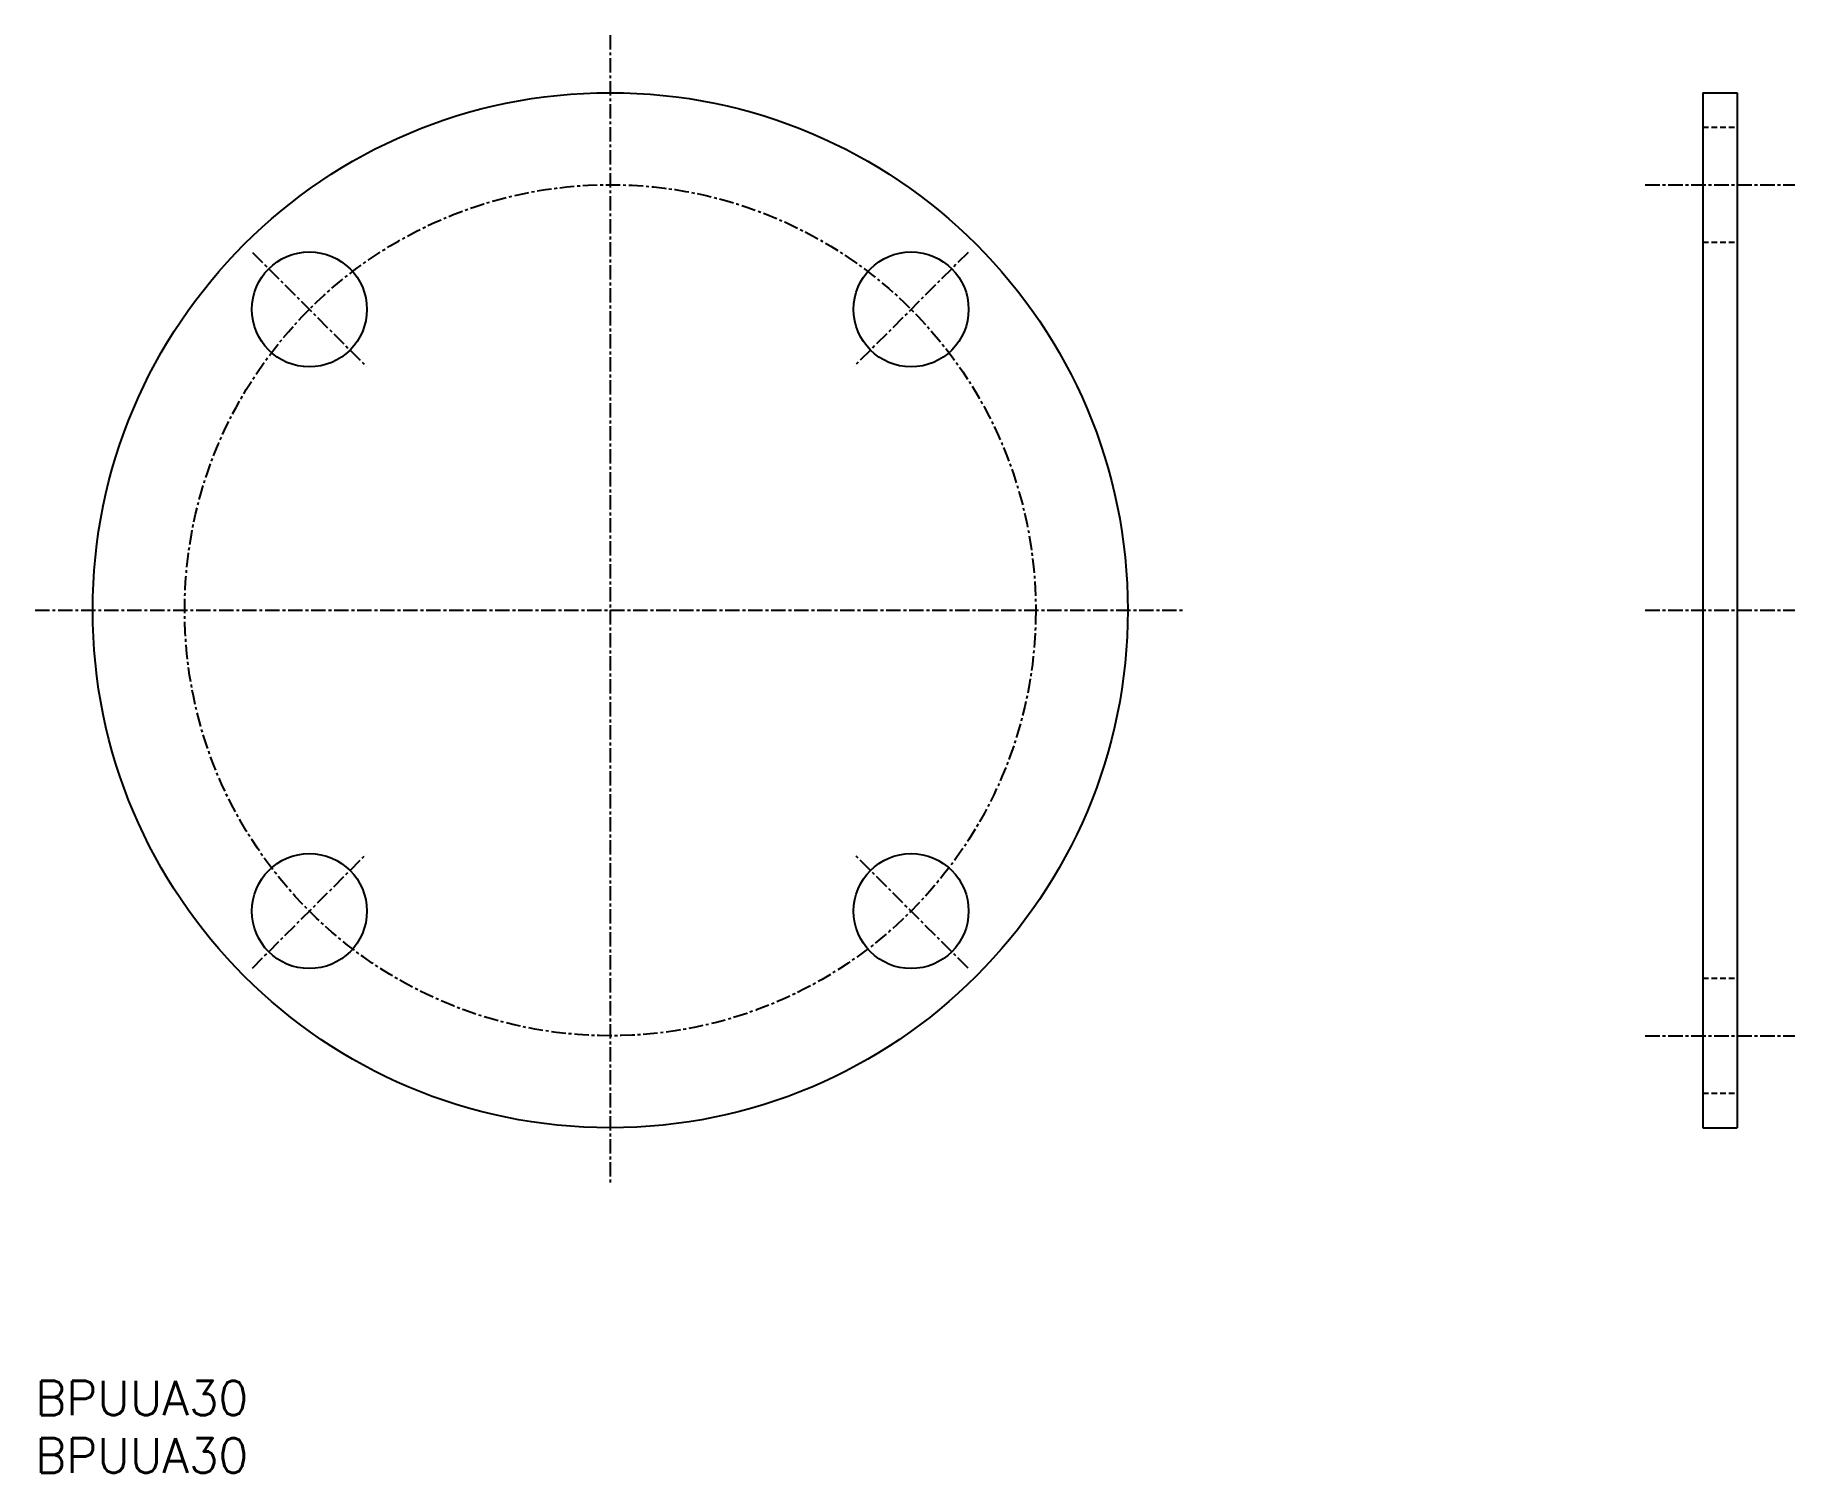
# Model space of a CAD drawing. Extents: x 0 to 153, y 0 to 125.
import ezdxf

# ---------------------------------------------------------------- set-up
doc = ezdxf.new("R2010")
doc.units = 0
doc.linetypes.add('CENTER', pattern=[2, 1.25, -0.25, 0.25, -0.25])
doc.linetypes.add('DASHED', pattern=[0.75, 0.5, -0.25])
doc.layers.get('0').update_dxf_attribs({"linetype": 'CONTINUOUS'})
doc.layers.add('CENTER', color=1, linetype='CENTER')
doc.styles.get("Standard").update_dxf_attribs({"font": 'txt.shx'})

# ---------------------------------------------------------------- blocks, each defined once
blk = doc.blocks.new('*U4')
at = {"color": 7, "linetype": 'CONTINUOUS'}
blk.add_text('BPUUA30', height=3, dxfattribs=at).set_placement((0, 0))
blk = doc.blocks.new('*U5')
at = {"color": 7, "linetype": 'CONTINUOUS'}
blk.add_text('BPUUA30', height=3, dxfattribs=at).set_placement((0, 5))

msp = doc.modelspace()

# ---------------------------------------------------------------- linework, layer by layer
at = {"color": 7, "linetype": 'CONTINUOUS'}
for p, q in [((145, 120), (145, 30)), ((145, 120), (148, 120)), ((148, 120), (148, 30)), ((145, 30), (148, 30))]:
    msp.add_line(p, q, dxfattribs=at)
at = {"color": 3, "linetype": 'DASHED'}
for p, q in [((145, 117), (148, 117)), ((145, 107), (148, 107)), ((145, 43), (148, 43)), ((145, 33), (148, 33))]:
    msp.add_line(p, q, dxfattribs=at)
at = {"color": 7, "linetype": 'CONTINUOUS'}
for centre, radius in [((50, 75), 45), ((23.84, 101.16), 5), ((76.16, 101.16), 5), ((23.84, 48.84), 5), ((76.16, 48.84), 5)]:
    msp.add_circle(centre, radius, dxfattribs=at)
at = {"layer": 'CENTER', "color": 1, "linetype": 'CENTER'}
for p, q in [((50, 125), (50, 25)), ((140, 112), (153, 112)), ((18.89, 106.11), (28.79, 96.21)), ((81.11, 106.11), (71.21, 96.21)), ((0, 75), (100, 75)), ((140, 75), (153, 75)), ((18.89, 43.89), (28.79, 53.79)), ((81.11, 43.89), (71.21, 53.79)), ((140, 38), (153, 38))]:
    msp.add_line(p, q, dxfattribs=at)
msp.add_circle((50, 75), 37, dxfattribs=at)

# ---------------------------------------------------------------- block references
at = {"color": 7, "linetype": 'CONTINUOUS'}
for name in ['*U5', '*U4']:
    msp.add_blockref(name, (0, 0), dxfattribs=at)

doc.saveas('drawing.dxf')
